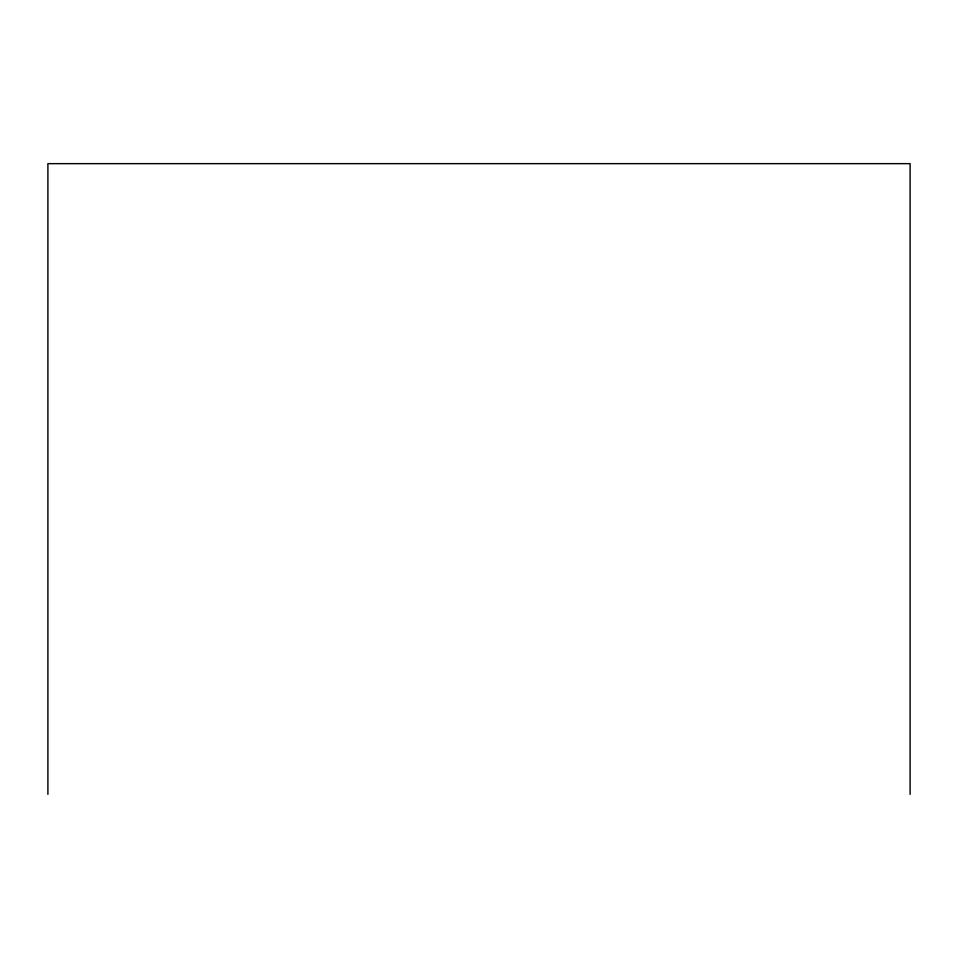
<?xml version="1.0" encoding="UTF-8"?>
<svg xmlns="http://www.w3.org/2000/svg" width="958" height="958" viewBox="0 0 958 958"><rect width="100%" height="100%" fill="white"/><g stroke="black" fill="none" stroke-linecap="round" stroke-linejoin="round"><path stroke-width="1.44" d="M910.1 794.35L910.1 163.65L47.9 163.65L47.9 794.35"/></g></svg>
